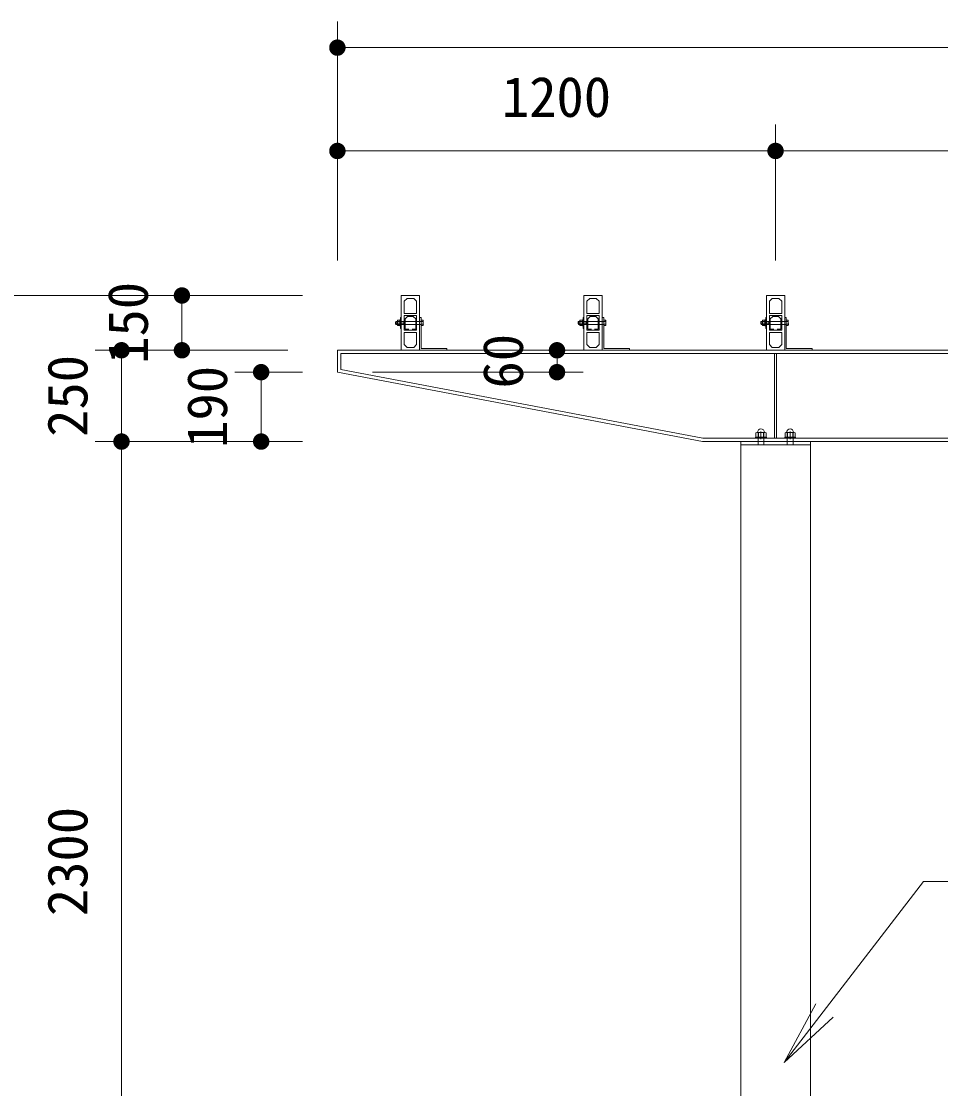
# Model space of a CAD drawing. Units: millimetres at full size, sheet at 1:60. Extents: x -1200 to 26400, y -900 to 18720.
# Drawn here: x 1515 to 4033, y 5185 to 8107 of the extents above; entities that cross this region are included whole.
import ezdxf
from ezdxf.enums import TextEntityAlignment as Align

# ---------------------------------------------------------------- set-up
doc = ezdxf.new("R2010")
doc.units = ezdxf.units.MM
doc.header["$LTSCALE"] = 60
for name, color, linetype, lineweight in [('D-STR', 1, 'Continuous', 13), ('D-STR-DIM', 7, 'Continuous', 13), ('D-STR-HTXT', 7, 'Continuous', 13)]:
    doc.layers.add(name, color=color, linetype=linetype, lineweight=lineweight)
doc.styles.add('ＭＳ ゴシック', font='')
doc.styles.get('ＭＳ ゴシック').set_extended_font_data('MS Gothic')

# ---------------------------------------------------------------- blocks, each defined once
blk = doc.blocks.new('filled_dot')
at = {"color": 0, "linetype": 'Continuous', "lineweight": -2, "const_width": 1.25}
blk.add_lwpolyline([(-0.625, 0, 1), (0.625, 0, 1)], format="xyb", close=True, dxfattribs=at)
blk = doc.blocks.new('open_arrow')
at = {"color": 0, "linetype": 'Continuous', "lineweight": -2}
blk.add_lwpolyline([(7.5, 1.25), (0, 0), (7.5, -1.25)], dxfattribs=at)

msp = doc.modelspace()

# ---------------------------------------------------------------- linework, layer by layer
at = {"layer": 'D-STR'}
for p, q in [((2555.37, 7206.49), (2555.37, 7356.49)), ((2555.37, 7356.49), (2605.37, 7356.49)), ((2571.37, 7348.49), (2563.37, 7340.49)), ((2563.37, 7340.49), (2563.37, 7307.49)), ((2589.37, 7348.49), (2571.37, 7348.49)), ((2597.37, 7340.49), (2589.37, 7348.49)), ((2597.37, 7307.49), (2597.37, 7340.49)), ((2605.37, 7356.49), (2605.37, 7206.49)), ((3055.37, 7206.49), (3055.37, 7356.49)), ((3055.37, 7356.49), (3105.37, 7356.49)), ((3071.37, 7348.49), (3063.37, 7340.49)), ((3063.37, 7340.49), (3063.37, 7307.49)), ((3089.37, 7348.49), (3071.37, 7348.49)), ((3097.37, 7340.49), (3089.37, 7348.49)), ((3097.37, 7307.49), (3097.37, 7340.49)), ((3105.37, 7356.49), (3105.37, 7206.49)), ((3555.37, 7206.49), (3555.37, 7356.49)), ((3555.37, 7356.49), (3605.37, 7356.49)), ((3571.37, 7348.49), (3563.37, 7340.49)), ((3563.37, 7340.49), (3563.37, 7307.49)), ((3589.37, 7348.49), (3571.37, 7348.49)), ((3597.37, 7340.49), (3589.37, 7348.49)), ((3597.37, 7307.49), (3597.37, 7340.49)), ((3605.37, 7356.49), (3605.37, 7206.49)), ((2563.37, 7307.49), (2597.37, 7307.49)), ((3063.37, 7307.49), (3097.37, 7307.49)), ((3563.37, 7307.49), (3597.37, 7307.49)), ((2539.87, 7284.41), (2561.87, 7284.41)), ((2539.87, 7278.58), (2561.87, 7278.58)), ((2540.96, 7285.49), (2540.96, 7277.49)), ((2544.57, 7287.99), (2545.15, 7289)), ((2544.57, 7274.99), (2544.57, 7287.99)), ((2545.15, 7289), (2550.79, 7289)), ((2550.79, 7285.25), (2545.15, 7285.25)), ((2545.15, 7277.74), (2550.79, 7277.74)), ((2550.79, 7289), (2551.37, 7287.99)), ((2551.37, 7289.49), (2553.37, 7289.49)), ((2551.37, 7273.49), (2551.37, 7289.49)), ((2551.37, 7287.99), (2551.37, 7274.99)), ((2553.37, 7296.49), (2555.37, 7296.49)), ((2553.37, 7266.49), (2553.37, 7296.49)), ((2553.37, 7289.49), (2553.37, 7273.49)), ((2555.37, 7296.49), (2555.37, 7266.49)), ((2561.87, 7285.49), (2561.87, 7277.49)), ((2561.87, 7284.41), (2565.62, 7285.49)), ((2561.87, 7278.58), (2565.62, 7277.49)), ((2563.37, 7261.49), (2563.37, 7301.49)), ((2563.37, 7301.49), (2597.37, 7301.49)), ((2572.72, 7298.92), (2565.92, 7292.12)), ((2565.92, 7292.12), (2565.92, 7264.07)), ((2588.02, 7298.92), (2572.72, 7298.92)), ((2594.82, 7292.12), (2588.02, 7298.92)), ((2594.82, 7264.07), (2594.82, 7292.12)), ((2597.37, 7301.49), (2597.37, 7261.49)), ((2609.87, 7296.49), (2605.37, 7296.49)), ((2605.37, 7296.49), (2605.37, 7206.49)), ((2609.87, 7210.99), (2609.87, 7296.49)), ((2614.68, 7285.25), (2609.87, 7285.25)), ((2609.87, 7277.74), (2614.68, 7277.74)), ((3039.87, 7284.41), (3061.87, 7284.41)), ((3039.87, 7278.58), (3061.87, 7278.58)), ((3040.96, 7285.49), (3040.96, 7277.49)), ((3044.57, 7287.99), (3045.15, 7289)), ((3044.57, 7274.99), (3044.57, 7287.99)), ((3045.15, 7289), (3050.79, 7289)), ((3050.79, 7285.25), (3045.15, 7285.25)), ((3045.15, 7277.74), (3050.79, 7277.74)), ((3050.79, 7289), (3051.37, 7287.99)), ((3051.37, 7289.49), (3053.37, 7289.49)), ((3051.37, 7273.49), (3051.37, 7289.49)), ((3051.37, 7287.99), (3051.37, 7274.99)), ((3053.37, 7296.49), (3055.37, 7296.49)), ((3053.37, 7266.49), (3053.37, 7296.49)), ((3053.37, 7289.49), (3053.37, 7273.49)), ((3055.37, 7296.49), (3055.37, 7266.49)), ((3061.87, 7285.49), (3061.87, 7277.49)), ((3061.87, 7284.41), (3065.62, 7285.49)), ((3061.87, 7278.58), (3065.62, 7277.49)), ((3063.37, 7261.49), (3063.37, 7301.49)), ((3063.37, 7301.49), (3097.37, 7301.49)), ((3072.72, 7298.92), (3065.92, 7292.12)), ((3065.92, 7292.12), (3065.92, 7264.07)), ((3088.02, 7298.92), (3072.72, 7298.92)), ((3094.82, 7292.12), (3088.02, 7298.92)), ((3094.82, 7264.07), (3094.82, 7292.12)), ((3097.37, 7301.49), (3097.37, 7261.49)), ((3109.87, 7296.49), (3105.37, 7296.49)), ((3105.37, 7296.49), (3105.37, 7206.49)), ((3109.87, 7210.99), (3109.87, 7296.49)), ((3114.68, 7285.25), (3109.87, 7285.25)), ((3109.87, 7277.74), (3114.68, 7277.74)), ((3539.87, 7284.41), (3561.87, 7284.41)), ((3539.87, 7278.58), (3561.87, 7278.58)), ((3540.96, 7285.49), (3540.96, 7277.49)), ((3544.57, 7287.99), (3545.15, 7289)), ((3544.57, 7274.99), (3544.57, 7287.99)), ((3545.15, 7289), (3550.79, 7289)), ((3550.79, 7285.25), (3545.15, 7285.25)), ((3545.15, 7277.74), (3550.79, 7277.74)), ((3550.79, 7289), (3551.37, 7287.99)), ((3551.37, 7289.49), (3553.37, 7289.49)), ((3551.37, 7273.49), (3551.37, 7289.49)), ((3551.37, 7287.99), (3551.37, 7274.99)), ((3553.37, 7296.49), (3555.37, 7296.49)), ((3553.37, 7266.49), (3553.37, 7296.49)), ((3553.37, 7289.49), (3553.37, 7273.49)), ((3555.37, 7296.49), (3555.37, 7266.49)), ((3561.87, 7285.49), (3561.87, 7277.49)), ((3561.87, 7284.41), (3565.62, 7285.49)), ((3561.87, 7278.58), (3565.62, 7277.49)), ((3563.37, 7261.49), (3563.37, 7301.49)), ((3563.37, 7301.49), (3597.37, 7301.49)), ((3572.72, 7298.92), (3565.92, 7292.12)), ((3565.92, 7292.12), (3565.92, 7264.07)), ((3588.02, 7298.92), (3572.72, 7298.92)), ((3594.82, 7292.12), (3588.02, 7298.92)), ((3594.82, 7264.07), (3594.82, 7292.12)), ((3597.37, 7301.49), (3597.37, 7261.49)), ((3609.87, 7296.49), (3605.37, 7296.49)), ((3605.37, 7296.49), (3605.37, 7206.49)), ((3609.87, 7210.99), (3609.87, 7296.49)), ((3614.68, 7285.25), (3609.87, 7285.25)), ((3609.87, 7277.74), (3614.68, 7277.74)), ((2545.15, 7273.99), (2544.57, 7274.99)), ((2550.79, 7273.99), (2545.15, 7273.99)), ((2551.37, 7274.99), (2550.79, 7273.99)), ((2553.37, 7273.49), (2551.37, 7273.49)), ((2555.37, 7266.49), (2553.37, 7266.49)), ((2597.37, 7261.49), (2563.37, 7261.49)), ((2563.37, 7222.49), (2563.37, 7255.49)), ((2563.37, 7255.49), (2597.37, 7255.49)), ((2565.92, 7264.07), (2575.92, 7264.07)), ((2584.82, 7264.07), (2594.82, 7264.07)), ((2597.37, 7255.49), (2597.37, 7222.49)), ((3045.15, 7273.99), (3044.57, 7274.99)), ((3050.79, 7273.99), (3045.15, 7273.99)), ((3051.37, 7274.99), (3050.79, 7273.99)), ((3053.37, 7273.49), (3051.37, 7273.49)), ((3055.37, 7266.49), (3053.37, 7266.49)), ((3097.37, 7261.49), (3063.37, 7261.49)), ((3063.37, 7222.49), (3063.37, 7255.49)), ((3063.37, 7255.49), (3097.37, 7255.49)), ((3065.92, 7264.07), (3075.92, 7264.07)), ((3084.82, 7264.07), (3094.82, 7264.07)), ((3097.37, 7255.49), (3097.37, 7222.49)), ((3545.15, 7273.99), (3544.57, 7274.99)), ((3550.79, 7273.99), (3545.15, 7273.99)), ((3551.37, 7274.99), (3550.79, 7273.99)), ((3553.37, 7273.49), (3551.37, 7273.49)), ((3555.37, 7266.49), (3553.37, 7266.49)), ((3597.37, 7261.49), (3563.37, 7261.49)), ((3563.37, 7222.49), (3563.37, 7255.49)), ((3563.37, 7255.49), (3597.37, 7255.49)), ((3565.92, 7264.07), (3575.92, 7264.07)), ((3584.82, 7264.07), (3594.82, 7264.07)), ((3597.37, 7255.49), (3597.37, 7222.49)), ((2571.37, 7214.49), (2563.37, 7222.49)), ((2597.37, 7222.49), (2589.37, 7214.49)), ((3071.37, 7214.49), (3063.37, 7222.49)), ((3097.37, 7222.49), (3089.37, 7214.49)), ((3571.37, 7214.49), (3563.37, 7222.49)), ((3597.37, 7222.49), (3589.37, 7214.49)), ((12780.37, 7206.49), (2380.37, 7206.49)), ((2380.37, 7206.49), (2380.37, 7146.49)), ((7577.87, 7197.49), (2389.37, 7197.49)), ((2389.37, 7197.49), (2389.37, 7153.95)), ((2605.37, 7206.49), (2555.37, 7206.49)), ((2589.37, 7214.49), (2571.37, 7214.49)), ((2605.37, 7206.49), (2680.37, 7206.49)), ((2680.37, 7210.99), (2609.87, 7210.99)), ((2680.37, 7206.49), (2680.37, 7210.99)), ((3105.37, 7206.49), (3055.37, 7206.49)), ((3089.37, 7214.49), (3071.37, 7214.49)), ((3105.37, 7206.49), (3180.37, 7206.49)), ((3180.37, 7210.99), (3109.87, 7210.99)), ((3180.37, 7206.49), (3180.37, 7210.99)), ((3605.37, 7206.49), (3555.37, 7206.49)), ((3589.37, 7214.49), (3571.37, 7214.49)), ((3577.37, 7197.49), (3583.37, 7197.49)), ((3577.37, 6965.49), (3577.37, 7197.49)), ((3583.37, 7197.49), (3583.37, 6965.49)), ((3605.37, 7206.49), (3680.37, 7206.49)), ((3680.37, 7210.99), (3609.87, 7210.99)), ((3680.37, 7206.49), (3680.37, 7210.99)), ((2380.37, 7146.49), (3380.37, 6956.49)), ((2389.37, 7153.95), (3381.22, 6965.49)), ((3380.37, 6956.49), (11780.37, 6956.49)), ((3381.22, 6965.49), (7577.87, 6965.49)), ((3485.02, 6956.49), (3675.72, 6956.49)), ((3485.02, 6947.49), (3485.02, 6956.49)), ((3555.37, 6968.69), (3525.37, 6968.69)), ((3525.37, 6968.69), (3525.37, 6965.49)), ((3555.37, 6965.49), (3525.37, 6965.49)), ((3526.52, 6980.39), (3528.97, 6981.69)), ((3526.52, 6968.69), (3526.52, 6980.39)), ((3551.77, 6981.69), (3528.97, 6981.69)), ((3532.37, 6981.69), (3532.37, 6947.49)), ((3533.44, 6968.69), (3533.44, 6980.39)), ((3540.37, 6962.89), (3540.37, 6984.29)), ((3547.3, 6968.69), (3547.3, 6980.39)), ((3548.37, 6981.69), (3548.37, 6947.49)), ((3554.23, 6980.39), (3551.77, 6981.69)), ((3554.23, 6968.69), (3554.23, 6980.39)), ((3555.37, 6968.69), (3555.37, 6965.49)), ((3583.37, 6965.49), (3577.37, 6965.49)), ((3605.37, 6968.69), (3635.37, 6968.69)), ((3605.37, 6968.69), (3605.37, 6965.49)), ((3605.37, 6965.49), (3635.37, 6965.49)), ((3606.52, 6980.39), (3608.97, 6981.69)), ((3606.52, 6968.69), (3606.52, 6980.39)), ((3608.97, 6981.69), (3631.77, 6981.69)), ((3612.37, 6981.69), (3612.37, 6947.49)), ((3613.44, 6968.69), (3613.44, 6980.39)), ((3620.37, 6962.89), (3620.37, 6984.29)), ((3627.3, 6968.69), (3627.3, 6980.39)), ((3628.37, 6981.69), (3628.37, 6947.49)), ((3634.23, 6980.39), (3631.77, 6981.69)), ((3634.23, 6968.69), (3634.23, 6980.39)), ((3635.37, 6968.69), (3635.37, 6965.49)), ((3675.72, 6956.49), (3675.72, 6947.49)), ((3675.72, 6947.49), (3485.02, 6947.49))]:
    msp.add_line(p, q, dxfattribs=at)
for points in [[(2609.87, 7285.49), (2540.96, 7285.49), (2539.87, 7284.41), (2539.87, 7278.58), (2540.96, 7277.49), (2609.87, 7277.49)], [(3109.87, 7285.49), (3040.96, 7285.49), (3039.87, 7284.41), (3039.87, 7278.58), (3040.96, 7277.49), (3109.87, 7277.49)], [(3609.87, 7285.49), (3540.96, 7285.49), (3539.87, 7284.41), (3539.87, 7278.58), (3540.96, 7277.49), (3609.87, 7277.49)]]:
    msp.add_lwpolyline(points, dxfattribs=at)
for points in [[(2609.87, 7289), (2614.68, 7289), (2615.26, 7287.99), (2615.26, 7274.99), (2614.68, 7273.99), (2609.87, 7273.99)], [(3109.87, 7289), (3114.68, 7289), (3115.26, 7287.99), (3115.26, 7274.99), (3114.68, 7273.99), (3109.87, 7273.99)], [(3609.87, 7289), (3614.68, 7289), (3615.26, 7287.99), (3615.26, 7274.99), (3614.68, 7273.99), (3609.87, 7273.99)], [(3485.02, 6956.49), (3675.72, 6956.49), (3675.72, 4442.49), (3485.02, 4442.49)]]:
    msp.add_lwpolyline(points, close=True, dxfattribs=at)
for centre, radius, start, end in [((3540.38, 6981.69), 9.38, 0, 180), ((3620.36, 6981.69), 9.38, 0, 180), ((3529.98, 6976.82), 4.98, 45.90122, 78.32053), ((3540.37, 6962.58), 19.11, 68.74529, 111.25471), ((3550.76, 6976.82), 4.98, 101.67947, 134.09878), ((3609.98, 6976.82), 4.98, 45.90122, 78.32053), ((3620.37, 6962.58), 19.11, 68.74529, 111.25471), ((3630.76, 6976.82), 4.98, 101.67947, 134.09878)]:
    msp.add_arc(centre, radius, start, end, dxfattribs=at)
for points in [[(2614.68, 7289), (2614.72, 7288.84), (2614.83, 7288.37), (2614.86, 7288.21), (2614.9, 7288.05), (2615, 7287.58), (2615.03, 7287.42), (2615.06, 7287.26), (2615.15, 7286.79), (2615.17, 7286.63), (2615.2, 7286.47), (2615.26, 7285.99), (2615.27, 7285.83), (2615.29, 7285.61), (2615.33, 7284.93), (2615.34, 7284.71), (2615.35, 7284.48), (2615.34, 7283.8), (2615.34, 7283.57), (2615.34, 7283.35), (2615.33, 7282.67), (2615.32, 7282.44), (2615.32, 7282.21), (2615.31, 7281.53), (2615.32, 7281.31), (2615.33, 7281.03), (2615.36, 7280.21), (2615.38, 7279.94), (2615.4, 7279.67), (2615.47, 7278.85), (2615.5, 7278.58), (2615.53, 7278.31), (2615.63, 7277.49), (2615.66, 7277.22), (2615.69, 7276.95), (2615.8, 7276.14), (2615.84, 7275.87)], [(3114.68, 7289), (3114.72, 7288.84), (3114.83, 7288.37), (3114.86, 7288.21), (3114.9, 7288.05), (3115, 7287.58), (3115.03, 7287.42), (3115.06, 7287.26), (3115.15, 7286.79), (3115.17, 7286.63), (3115.2, 7286.47), (3115.26, 7285.99), (3115.27, 7285.83), (3115.29, 7285.61), (3115.33, 7284.93), (3115.34, 7284.71), (3115.35, 7284.48), (3115.34, 7283.8), (3115.34, 7283.57), (3115.34, 7283.35), (3115.33, 7282.67), (3115.32, 7282.44), (3115.32, 7282.21), (3115.31, 7281.53), (3115.32, 7281.31), (3115.33, 7281.03), (3115.36, 7280.21), (3115.38, 7279.94), (3115.4, 7279.67), (3115.47, 7278.85), (3115.5, 7278.58), (3115.53, 7278.31), (3115.63, 7277.49), (3115.66, 7277.22), (3115.69, 7276.95), (3115.8, 7276.14), (3115.84, 7275.87)], [(3614.68, 7289), (3614.72, 7288.84), (3614.83, 7288.37), (3614.86, 7288.21), (3614.9, 7288.05), (3615, 7287.58), (3615.03, 7287.42), (3615.06, 7287.26), (3615.15, 7286.79), (3615.17, 7286.63), (3615.2, 7286.47), (3615.26, 7285.99), (3615.27, 7285.83), (3615.29, 7285.61), (3615.33, 7284.93), (3615.34, 7284.71), (3615.35, 7284.48), (3615.34, 7283.8), (3615.34, 7283.57), (3615.34, 7283.35), (3615.33, 7282.67), (3615.32, 7282.44), (3615.32, 7282.21), (3615.31, 7281.53), (3615.32, 7281.31), (3615.33, 7281.03), (3615.36, 7280.21), (3615.38, 7279.94), (3615.4, 7279.67), (3615.47, 7278.85), (3615.5, 7278.58), (3615.53, 7278.31), (3615.63, 7277.49), (3615.66, 7277.22), (3615.69, 7276.95), (3615.8, 7276.14), (3615.84, 7275.87)]]:
    msp.add_open_spline(points, degree=3, knots=[0, 0, 0, 0, 1, 1, 1, 2, 2, 2, 3, 3, 3, 4, 4, 4, 5, 5, 5, 6, 6, 6, 7, 7, 7, 8, 8, 8, 9, 9, 9, 10, 10, 10, 11, 11, 11, 12, 12, 12, 12], dxfattribs=at)
at = {"layer": 'D-STR-DIM'}
for p, q in [((2380.37, 7492.49), (2380.37, 8107.19)), ((12780.37, 8035.19), (2380.37, 8035.19)), ((2380.37, 7452.49), (2380.37, 7824.28)), ((3580.37, 7452.49), (3580.37, 7824.28)), ((3580.37, 7492.49), (3580.37, 7824.28)), ((2380.37, 7752.28), (3580.37, 7752.28)), ((7580.37, 7752.28), (3580.37, 7752.28)), ((2244.37, 7356.49), (1371.52, 7356.49)), ((2284.37, 7356.49), (1882.62, 7356.49)), ((1954.62, 7206.49), (1954.62, 7356.49)), ((2244.37, 7206.49), (1717.12, 7206.49)), ((1789.12, 6956.49), (1789.12, 7206.49)), ((2244.37, 7206.49), (1882.62, 7206.49)), ((2476.37, 7206.49), (3053.84, 7206.49)), ((2981.84, 7146.49), (2981.84, 7206.49)), ((2284.37, 7146.49), (2099.6, 7146.49)), ((2171.6, 6956.49), (2171.6, 7146.49)), ((2476.37, 7146.49), (3053.84, 7146.49)), ((2244.37, 6956.49), (1717.12, 6956.49)), ((2244.37, 6956.49), (1717.12, 6956.49)), ((1789.12, 4656.49), (1789.12, 6956.49)), ((2284.37, 6956.49), (2099.6, 6956.49))]:
    msp.add_line(p, q, dxfattribs=at)
at = {"layer": 'D-STR-HTXT'}
msp.add_lwpolyline([(3604.2, 5255.87), (3985.74, 5751.5), (4165.74, 5751.5), (5291.45, 5751.5)], dxfattribs=at)

# ---------------------------------------------------------------- block references
at = {"layer": 'D-STR-DIM', "xscale": 18, "yscale": 18}
for p in [(2380.37, 8035.19), (2380.37, 7752.28), (3580.37, 7752.28)]:
    msp.add_blockref('filled_dot', p, dxfattribs=at)
for p, rotation in [((3580.37, 7752.28), 180), ((1954.62, 7356.49), 270), ((1789.12, 7206.49), 270), ((1954.62, 7206.49), 90), ((2981.84, 7206.49), 270), ((2171.6, 7146.49), 270), ((2981.84, 7146.49), 90), ((1789.12, 6956.49), 90), ((1789.12, 6956.49), 270), ((2171.6, 6956.49), 90)]:
    msp.add_blockref('filled_dot', p, dxfattribs=dict(at, rotation=rotation))
at = {"layer": 'D-STR-HTXT', "xscale": 24, "yscale": 24, "rotation": 52.4}
msp.add_blockref('open_arrow', (3604.2, 5255.87), dxfattribs=at)

# ---------------------------------------------------------------- texts
at = {"layer": 'D-STR-DIM', "style": 'ＭＳ ゴシック'}
msp.add_text('1200', height=110, dxfattribs=at).set_placement((2980.37, 7955.54), align=Align.TOP_CENTER)
for s, p in [('150', (1751.36, 7281.49)), ('60', (2778.57, 7176.49)), ('250', (1585.86, 7081.49)), ('190', (1968.33, 7051.49)), ('2300', (1585.86, 5806.49))]:
    msp.add_text(s, height=110, rotation=90, dxfattribs=at).set_placement(p, align=Align.TOP_CENTER)

doc.saveas('drawing.dxf')
